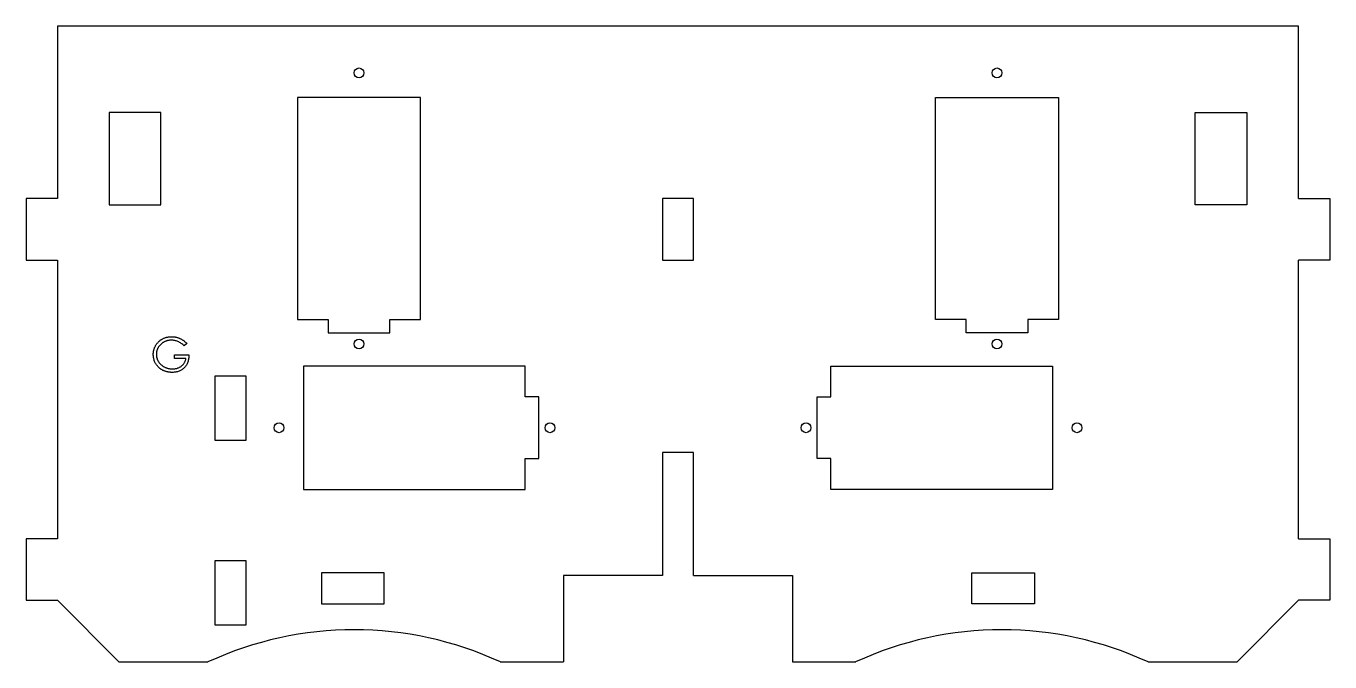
# Model space of a CAD drawing. Extents: x -2.65 to 2.65, y -1.19 to 1.39.
import ezdxf

# ---------------------------------------------------------------- set-up
doc = ezdxf.new("R2010")
doc.units = 0
doc.header["$MEASUREMENT"] = 0
doc.layers.get('0').update_dxf_attribs({"linetype": 'CONTINUOUS'})

msp = doc.modelspace()

# ---------------------------------------------------------------- linework, layer by layer
at = {"color": 7, "linetype": 'CONTINUOUS'}
for p, q in [((-2.52, 1.39), (-2.52, 0.69)), ((2.52, 1.39), (-2.52, 1.39)), ((2.52, 0.69), (2.52, 1.39)), ((-1.045, 1.1), (-1.545, 1.1)), ((-1.545, 1.1), (-1.545, 0.2)), ((-1.045, 0.2), (-1.045, 1.1)), ((1.045, 1.1), (1.545, 1.1)), ((1.045, 0.2), (1.045, 1.1)), ((1.545, 1.1), (1.545, 0.2)), ((-2.31, 1.04), (-2.31, 0.665)), ((-2.1, 1.04), (-2.31, 1.04)), ((-2.1, 0.665), (-2.1, 1.04)), ((2.1, 1.04), (2.31, 1.04)), ((2.1, 0.665), (2.1, 1.04)), ((2.31, 1.04), (2.31, 0.665)), ((-2.647, 0.69), (-2.647, 0.44)), ((-2.52, 0.69), (-2.647, 0.69)), ((-0.0635, 0.69), (-0.0635, 0.44)), ((0.0635, 0.69), (-0.0635, 0.69)), ((0.0635, 0.44), (0.0635, 0.69)), ((2.52, 0.69), (2.647, 0.69)), ((2.647, 0.69), (2.647, 0.44)), ((-2.31, 0.665), (-2.1, 0.665)), ((2.31, 0.665), (2.1, 0.665)), ((-2.647, 0.44), (-2.52, 0.44)), ((-2.52, 0.44), (-2.52, -0.69)), ((-0.0635, 0.44), (0.0635, 0.44)), ((2.647, 0.44), (2.52, 0.44)), ((2.52, -0.69), (2.52, 0.44)), ((-1.545, 0.2), (-1.42, 0.2)), ((-1.42, 0.2), (-1.42, 0.145)), ((-1.17, 0.145), (-1.17, 0.2)), ((-1.17, 0.2), (-1.045, 0.2)), ((1.17, 0.2), (1.045, 0.2)), ((1.17, 0.145), (1.17, 0.2)), ((1.42, 0.2), (1.42, 0.145)), ((1.545, 0.2), (1.42, 0.2)), ((-1.42, 0.145), (-1.17, 0.145)), ((1.42, 0.145), (1.17, 0.145)), ((-2.0439, 0.0555), (-1.9856, 0.0555)), ((-2.0439, 0.0414), (-2.0439, 0.0555)), ((-1.9945, 0.1026), (-2.0051, 0.0926)), ((-1.998, 0.0414), (-2.0439, 0.0414)), ((-0.62, 0.01), (-1.52, 0.01)), ((-1.52, 0.01), (-1.52, -0.49)), ((-0.62, -0.115), (-0.62, 0.01)), ((0.62, 0.01), (1.52, 0.01)), ((0.62, -0.115), (0.62, 0.01)), ((1.52, 0.01), (1.52, -0.49)), ((-1.88, -0.03), (-1.88, -0.29)), ((-1.753, -0.03), (-1.88, -0.03)), ((-1.753, -0.29), (-1.753, -0.03)), ((-0.565, -0.115), (-0.62, -0.115)), ((-0.565, -0.365), (-0.565, -0.115)), ((0.565, -0.115), (0.62, -0.115)), ((0.565, -0.365), (0.565, -0.115)), ((-1.88, -0.29), (-1.753, -0.29)), ((-0.62, -0.49), (-0.62, -0.365)), ((-0.62, -0.365), (-0.565, -0.365)), ((0.0635, -0.34), (-0.0635, -0.34)), ((-0.0635, -0.34), (-0.0635, -0.84)), ((0.0635, -0.84), (0.0635, -0.34)), ((0.62, -0.365), (0.565, -0.365)), ((0.62, -0.49), (0.62, -0.365)), ((-1.52, -0.49), (-0.62, -0.49)), ((1.52, -0.49), (0.62, -0.49)), ((-2.647, -0.69), (-2.647, -0.94)), ((-2.52, -0.69), (-2.647, -0.69)), ((2.52, -0.69), (2.647, -0.69)), ((2.647, -0.69), (2.647, -0.94)), ((-1.88, -0.78), (-1.88, -1.04)), ((-1.753, -0.78), (-1.88, -0.78)), ((-1.753, -1.04), (-1.753, -0.78)), ((-1.4475, -0.828), (-1.4475, -0.955)), ((-1.1925, -0.828), (-1.4475, -0.828)), ((-1.1925, -0.955), (-1.1925, -0.828)), ((-0.0635, -0.84), (-0.4645, -0.84)), ((-0.4645, -0.84), (-0.4645, -1.19)), ((0.0635, -0.84), (0.4645, -0.84)), ((0.4645, -0.84), (0.4645, -1.19)), ((1.1925, -0.828), (1.4475, -0.828)), ((1.1925, -0.955), (1.1925, -0.828)), ((1.4475, -0.828), (1.4475, -0.955)), ((-2.647, -0.94), (-2.52, -0.94)), ((-2.27, -1.19), (-2.52, -0.94)), ((2.52, -0.94), (2.27, -1.19)), ((2.647, -0.94), (2.52, -0.94)), ((-1.4475, -0.955), (-1.1925, -0.955)), ((1.4475, -0.955), (1.1925, -0.955)), ((-1.88, -1.04), (-1.753, -1.04)), ((-2.27, -1.19), (-1.9084, -1.19)), ((-0.7214, -1.19), (-0.4645, -1.19)), ((0.4645, -1.19), (0.7214, -1.19)), ((1.9084, -1.19), (2.27, -1.19))]:
    msp.add_line(p, q, dxfattribs=at)
for centre in [(-1.295, 1.2), (1.295, 1.2), (-1.295, 0.1), (1.295, 0.1), (-1.62, -0.24), (-0.52, -0.24), (0.52, -0.24), (1.62, -0.24)]:
    msp.add_circle(centre, 0.02, dxfattribs=at)
for centre in [(-1.3149, -2.4767), (1.3149, -2.4767)]:
    msp.add_arc(centre, 1.417, 65.2374, 114.7626, dxfattribs=at)
for points, knots in [([(-2.1305, 0.0573), (-2.1305, 0.0589), (-2.1304, 0.0622), (-2.1299, 0.0669), (-2.1292, 0.0716), (-2.1282, 0.0762), (-2.1268, 0.0808), (-2.1251, 0.0852), (-2.1232, 0.0896), (-2.1209, 0.0938), (-2.1184, 0.0979), (-2.1157, 0.1018), (-2.1127, 0.1054), (-2.1095, 0.1089), (-2.106, 0.112), (-2.1024, 0.115), (-2.0985, 0.1177), (-2.0944, 0.1202), (-2.0902, 0.1224), (-2.0857, 0.1244), (-2.0812, 0.126), (-2.0765, 0.1274), (-2.0717, 0.1284), (-2.0667, 0.1291), (-2.0616, 0.1296), (-2.0581, 0.1297), (-2.0564, 0.1297)], [0, 0, 0, 0, 0.0420394, 0.0835445, 0.1246431, 0.1653031, 0.2061707, 0.2469707, 0.2883293, 0.3299865, 0.3717975, 0.4127376, 0.4534593, 0.4940013, 0.5343807, 0.5749515, 0.6158917, 0.6572496, 0.6990066, 0.7404863, 0.7823252, 0.8245675, 0.8670412, 0.9104995, 0.9546192, 1, 1, 1, 1]), ([(-2.0568, 0.1156), (-2.0581, 0.1155), (-2.0608, 0.1155), (-2.0648, 0.1151), (-2.0687, 0.1145), (-2.0726, 0.1136), (-2.0764, 0.1125), (-2.0802, 0.1112), (-2.0839, 0.1096), (-2.0875, 0.1077), (-2.0911, 0.1057), (-2.0944, 0.1035), (-2.0976, 0.1011), (-2.1005, 0.0985), (-2.1032, 0.0957), (-2.1058, 0.0928), (-2.1081, 0.0896), (-2.1102, 0.0864), (-2.112, 0.083), (-2.1137, 0.0795), (-2.1151, 0.076), (-2.1162, 0.0725), (-2.1171, 0.0689), (-2.1177, 0.0653), (-2.118, 0.0616), (-2.1181, 0.0591), (-2.1181, 0.0579)], [0, 0, 0, 0, 0.0428412, 0.0855713, 0.1277187, 0.1700684, 0.2127872, 0.2554816, 0.2988771, 0.3428606, 0.3865276, 0.4295324, 0.4718862, 0.5137293, 0.5550817, 0.5965352, 0.6381201, 0.6798222, 0.7213315, 0.7618884, 0.8021993, 0.8418063, 0.8810604, 0.9206332, 0.9601012, 1, 1, 1, 1]), ([(-2.0051, 0.0926), (-2.007, 0.0944), (-2.0108, 0.098), (-2.017, 0.1026), (-2.0234, 0.1066), (-2.0301, 0.1098), (-2.0368, 0.1124), (-2.0436, 0.1142), (-2.0502, 0.1154), (-2.0546, 0.1155), (-2.0568, 0.1156)], [0, 0, 0, 0, 0.136144, 0.269043, 0.398517, 0.5271, 0.652283, 0.77168, 0.887495, 1, 1, 1, 1]), ([(-2.0564, 0.1297), (-2.055, 0.1297), (-2.0521, 0.1296), (-2.0479, 0.1293), (-2.0438, 0.1288), (-2.0397, 0.1281), (-2.0357, 0.1272), (-2.0317, 0.1261), (-2.0278, 0.1248), (-2.024, 0.1233), (-2.0202, 0.1215), (-2.0165, 0.1196), (-2.0127, 0.1174), (-2.009, 0.1149), (-2.0053, 0.1122), (-2.0017, 0.1092), (-1.998, 0.1061), (-1.9957, 0.1038), (-1.9945, 0.1026)], [0, 0, 0, 0, 0.061617, 0.122179, 0.182216, 0.241864, 0.30096, 0.359969, 0.419033, 0.478069, 0.537993, 0.59896, 0.661321, 0.725248, 0.79122, 0.858746, 0.928318, 1, 1, 1, 1]), ([(-2.1136, 0.0109), (-2.115, 0.0126), (-2.1176, 0.0159), (-2.1211, 0.0212), (-2.124, 0.0268), (-2.1264, 0.0325), (-2.1282, 0.0384), (-2.1296, 0.0446), (-2.1303, 0.0509), (-2.1305, 0.0552), (-2.1305, 0.0573)], [0, 0, 0, 0, 0.127896, 0.253668, 0.376738, 0.499344, 0.621999, 0.745699, 0.871345, 1, 1, 1, 1]), ([(-2.1181, 0.0579), (-2.1181, 0.0566), (-2.1181, 0.0541), (-2.1177, 0.0503), (-2.117, 0.0465), (-2.116, 0.0429), (-2.1148, 0.0392), (-2.1134, 0.0356), (-2.1116, 0.0321), (-2.1096, 0.0286), (-2.1074, 0.0252), (-2.1049, 0.0221), (-2.1023, 0.0191), (-2.0994, 0.0163), (-2.0964, 0.0136), (-2.0931, 0.0112), (-2.0896, 0.0089), (-2.0859, 0.0068), (-2.0821, 0.005), (-2.0782, 0.0034), (-2.0742, 0.002), (-2.0701, 0.0009), (-2.0659, 0), (-2.0616, -0.0006), (-2.0573, -0.001), (-2.0543, -0.001), (-2.0528, -0.001)], [0, 0, 0, 0, 0.038994, 0.077882, 0.116652, 0.155416, 0.194618, 0.234261, 0.274547, 0.315667, 0.35702, 0.398083, 0.439098, 0.479833, 0.521274, 0.562841, 0.605292, 0.648409, 0.691727, 0.735149, 0.778369, 0.821661, 0.865524, 0.909731, 0.954523, 1, 1, 1, 1]), ([(-1.9856, 0.0555), (-1.9857, 0.0529), (-1.9858, 0.0477), (-1.9868, 0.0402), (-1.9883, 0.0331), (-1.9903, 0.0264), (-1.9929, 0.0201), (-1.9961, 0.0143), (-2, 0.0089), (-2.0043, 0.0039), (-2.0091, -0.0006), (-2.0143, -0.0045), (-2.02, -0.0078), (-2.026, -0.0105), (-2.0324, -0.0126), (-2.0393, -0.0141), (-2.0465, -0.015), (-2.0514, -0.0151), (-2.0539, -0.0152)], [0, 0, 0, 0, 0.071272, 0.139493, 0.204635, 0.267406, 0.328446, 0.388397, 0.447734, 0.507392, 0.566768, 0.625478, 0.684067, 0.743248, 0.804033, 0.866499, 0.931723, 1, 1, 1, 1]), ([(-2.0539, -0.0152), (-2.0555, -0.0151), (-2.0585, -0.0151), (-2.0631, -0.0148), (-2.0675, -0.0143), (-2.0718, -0.0136), (-2.0759, -0.0127), (-2.08, -0.0115), (-2.0839, -0.0102), (-2.0877, -0.0087), (-2.0914, -0.007), (-2.0949, -0.005), (-2.0984, -0.0029), (-2.1017, -0.0005), (-2.1049, 0.002), (-2.1079, 0.0048), (-2.1108, 0.0077), (-2.1127, 0.0098), (-2.1136, 0.0109)], [0, 0, 0, 0, 0.069237, 0.136557, 0.202094, 0.266464, 0.329769, 0.391879, 0.453271, 0.514115, 0.57439, 0.634142, 0.693923, 0.754152, 0.81447, 0.875661, 0.937348, 1, 1, 1, 1]), ([(-2.0528, -0.001), (-2.051, -0.001), (-2.0475, -0.0009), (-2.0424, -0.0004), (-2.0374, 0.0005), (-2.0327, 0.0018), (-2.0282, 0.0035), (-2.0238, 0.0055), (-2.0197, 0.0079), (-2.0159, 0.0107), (-2.0123, 0.0137), (-2.0091, 0.017), (-2.0063, 0.0205), (-2.0038, 0.0243), (-2.0018, 0.0282), (-2.0001, 0.0324), (-1.9988, 0.0368), (-1.9983, 0.0398), (-1.998, 0.0414)], [0, 0, 0, 0, 0.0706301, 0.1386936, 0.2049177, 0.2694409, 0.3326363, 0.3953017, 0.4577639, 0.520657, 0.5828517, 0.6433152, 0.7025802, 0.7609075, 0.8194896, 0.8782691, 0.9384913, 1, 1, 1, 1])]:
    msp.add_open_spline(points, degree=3, knots=knots, dxfattribs=at)

doc.saveas('drawing.dxf')
